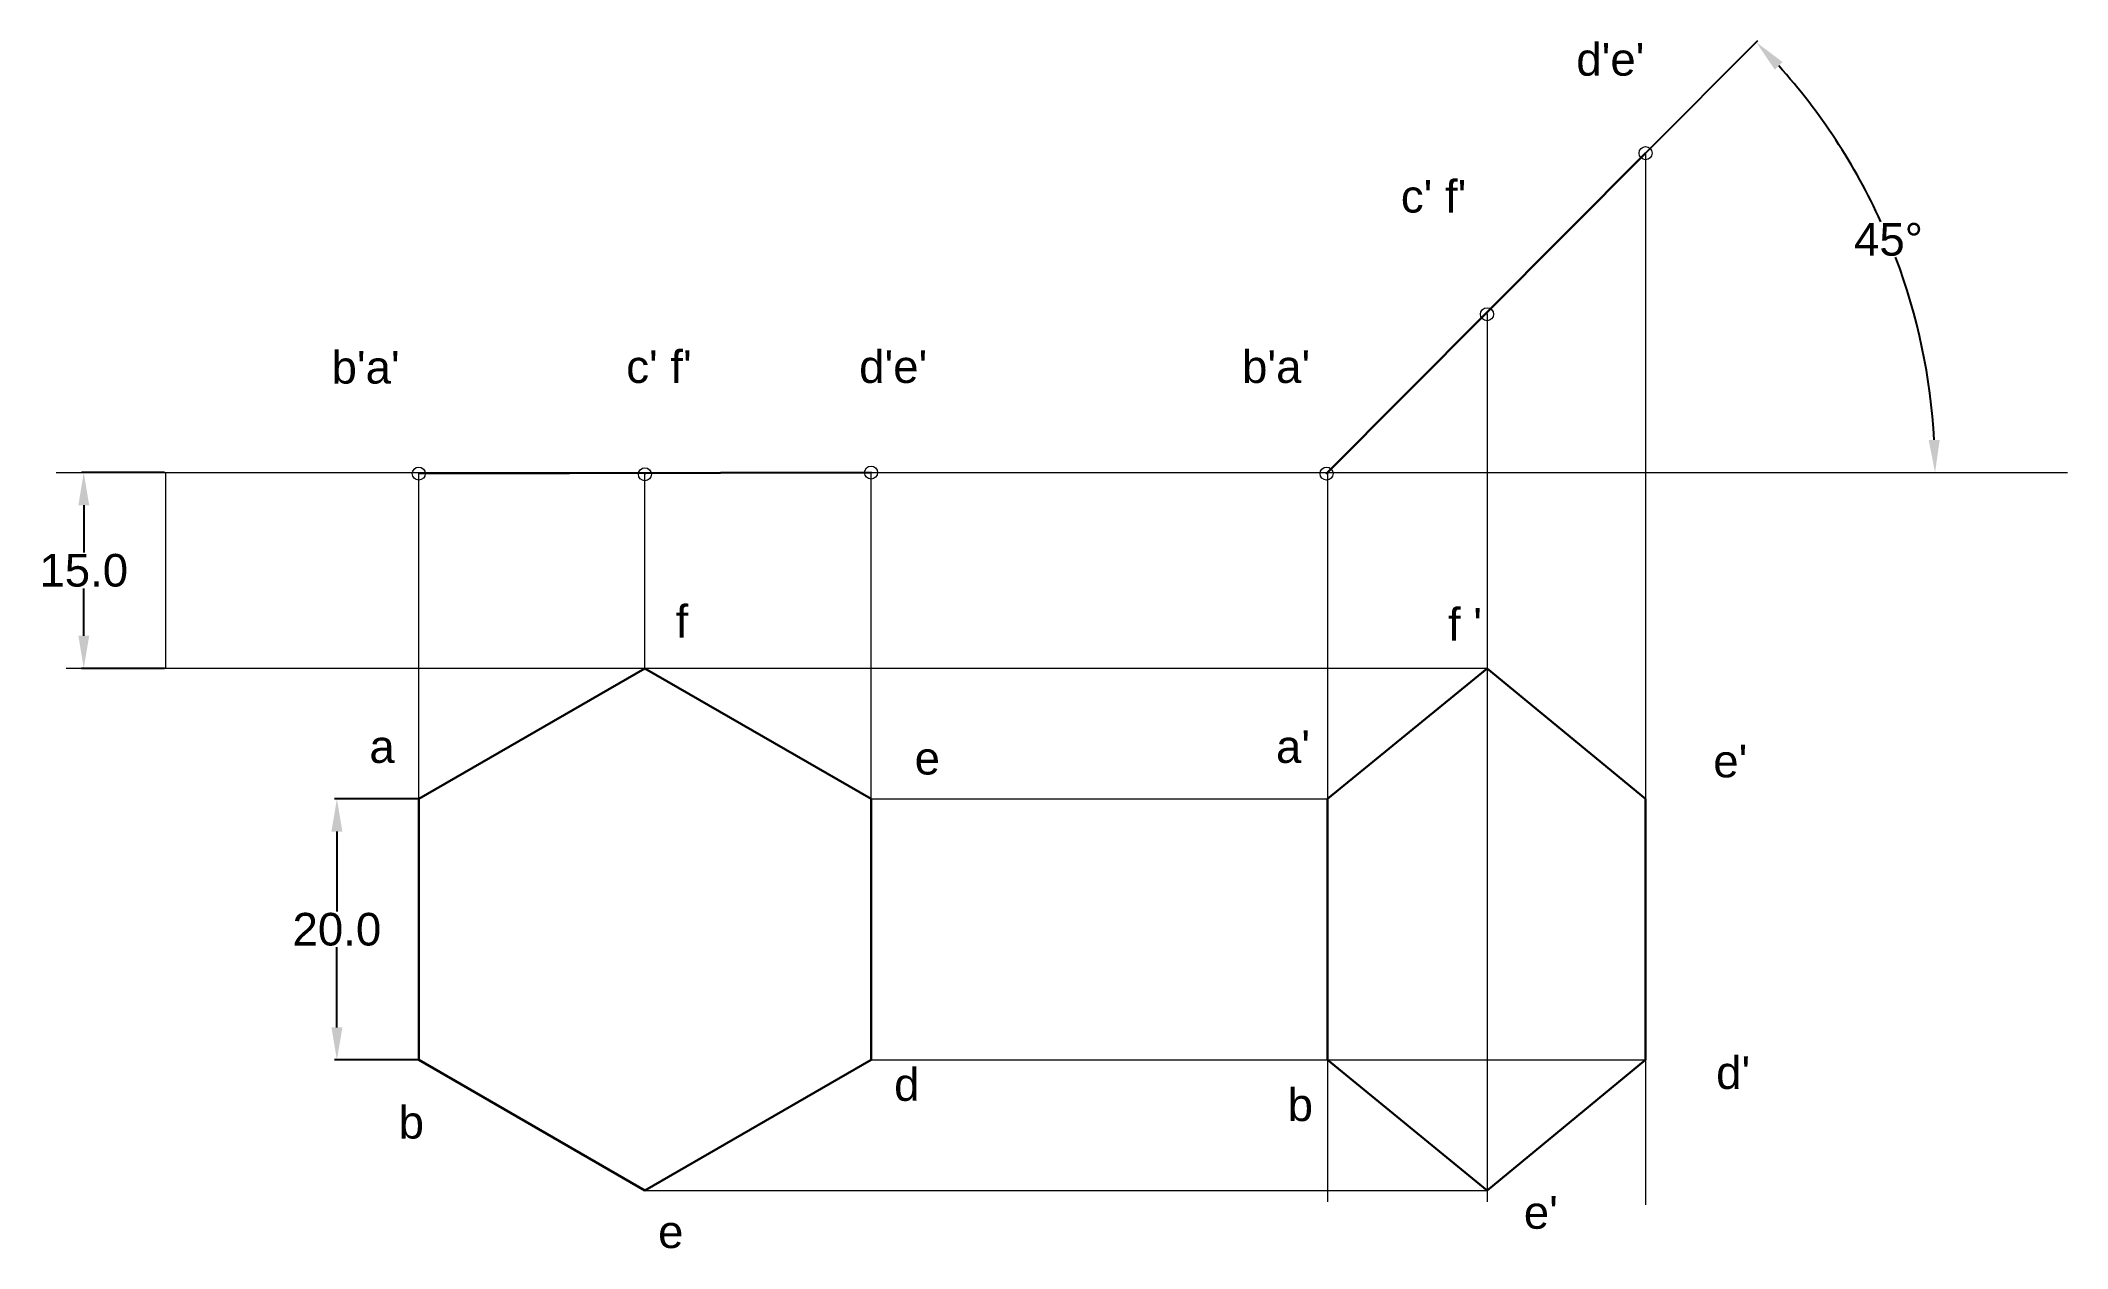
# Model space of a CAD drawing. Header units: millimetres. Extents: x -3 to 152, y -46 to 46.
import ezdxf

# ---------------------------------------------------------------- set-up
doc = ezdxf.new("R2010")
doc.units = ezdxf.units.MM
doc.header["$PDMODE"] = 32
doc.layers.add('thick continuous', color=7, linetype='Continuous', lineweight=30)
doc.styles.get("Standard").update_dxf_attribs({"font": 'arial.ttf'})
doc.dimstyles.get("Standard").update_dxf_attribs({"dimtxt": 2.5, "dimasz": 2.5, "dimexe": 0.18, "dimexo": 0.0625, "dimgap": 0.09, "dimtad": 0, "dimtih": 1, "dimtoh": 1, "dimdec": 1, "dimzin": 0, "dimdsep": 46, "dimtxsty": 'Standard', "dimcen": 0.09, "dimadec": 0, "dimazin": 0, "dimtfac": 1, "dimtdec": 1, "dimtofl": 0, "dimtmove": 0, "dimatfit": 3, "dimfxl": 1, "dimtolj": 1, "dimtzin": 0, "dimarcsym": 0})

# ---------------------------------------------------------------- blocks, each defined once
blk = doc.blocks.new('*D6')
at = {"layer": 'Defpoints', "color": 0, "lineweight": 5, "transparency": 16777216}
for p in [(25.68, -11.65), (19.41, -31.65), (25.68, -31.65)]:
    blk.add_point(p, dxfattribs=at)
at = {"layer": 'thick continuous', "color": 0, "lineweight": -2, "transparency": 16777216}
for p, q in [((25.62, -11.65), (19.23, -11.65)), ((19.41, -14.15), (19.41, -20.28)), ((19.41, -29.15), (19.41, -23.02)), ((25.62, -31.65), (19.23, -31.65))]:
    blk.add_line(p, q, dxfattribs=at)
at = {"layer": 'thick continuous', "color": 0, "lineweight": 5, "transparency": 16777216}
for points in [[(18.99, -14.15), (19.83, -14.15), (19.41, -11.65)], [(18.99, -29.15), (19.83, -29.15), (19.41, -31.65)]]:
    blk.add_solid(points, dxfattribs=at)
at = {"layer": 'thick continuous', "color": 0, "lineweight": 5, "transparency": 16777216, "insert": (19.41, -21.65), "char_height": 2.5, "attachment_point": 5}
blk.add_mtext('\\A1;20.0', dxfattribs=at)
blk = doc.blocks.new('*D8')
at = {"layer": 'Defpoints', "color": 0, "lineweight": 5, "transparency": 16777216}
for p in [(6.28, 13.35), (0.02, -1.65), (6.28, -1.65)]:
    blk.add_point(p, dxfattribs=at)
at = {"layer": 'thick continuous', "color": 0, "lineweight": -2, "transparency": 16777216}
for p, q in [((6.21, 13.35), (-0.16, 13.35)), ((0.02, 10.85), (0.02, 7.22)), ((0.02, 0.85), (0.02, 4.48)), ((6.21, -1.65), (-0.16, -1.65))]:
    blk.add_line(p, q, dxfattribs=at)
at = {"layer": 'thick continuous', "color": 0, "lineweight": 5, "transparency": 16777216}
for points in [[(-0.39, 10.85), (0.44, 10.85), (0.02, 13.35)], [(-0.39, 0.85), (0.44, 0.85), (0.02, -1.65)]]:
    blk.add_solid(points, dxfattribs=at)
at = {"layer": 'thick continuous', "color": 0, "lineweight": 5, "transparency": 16777216, "insert": (0.02, 5.85), "char_height": 2.5, "attachment_point": 5}
blk.add_mtext('\\A1;15.0', dxfattribs=at)
blk = doc.blocks.new('*D9')
at = {"layer": 'Defpoints', "color": 0, "lineweight": 5, "transparency": 16777216}
for p in [(119.65, 37.82), (140.22, 25.43), (-2.1, 13.35), (95.21, 13.27), (151.96, 13.35)]:
    blk.add_point(p, dxfattribs=at)
at = {"layer": 'thick continuous', "color": 0, "lineweight": -2, "transparency": 16777216}
blk.add_line((119.7, 37.87), (128.24, 46.45), dxfattribs=at)
for start, end in [(24.392, 42.0492), (3.0791, 20.7602)]:
    blk.add_arc((95.29, 13.35), 46.53, start, end, dxfattribs=at)
at = {"layer": 'thick continuous', "color": 0, "lineweight": 5, "transparency": 16777216}
for points in [[(129.54, 44.22), (130.14, 44.8), (128.12, 46.32)], [(142.17, 15.86), (141.33, 15.84), (141.82, 13.35)]]:
    blk.add_solid(points, dxfattribs=at)
at = {"layer": 'thick continuous', "color": 0, "lineweight": 5, "transparency": 16777216, "insert": (138.25, 31.2), "char_height": 2.5, "attachment_point": 5}
blk.add_mtext('\\A1;45°', dxfattribs=at)

msp = doc.modelspace()

# ---------------------------------------------------------------- linework, layer by layer
at = {"layer": 'thick continuous', "lineweight": 30}
for p, q in [((95.21, 13.27), (119.65, 37.82)), ((25.68, 13.27), (60.32, 13.35)), ((107.5, -1.65), (95.29, -11.65)), ((107.5, -1.65), (107.5, -1.65)), ((107.5, -1.65), (119.65, -11.65)), ((95.29, -11.65), (95.29, -31.65)), ((119.65, -11.65), (119.65, -31.65)), ((95.29, -31.65), (107.5, -41.65)), ((107.5, -41.65), (119.65, -31.65))]:
    msp.add_line(p, q, dxfattribs=at)
at = {"layer": 'thick continuous', "lineweight": 5}
for p, q in [((119.65, 37.82), (119.65, -42.75)), ((107.5, 25.48), (107.5, -42.53)), ((-2.1, 13.35), (151.96, 13.35)), ((6.28, 13.35), (6.28, -1.65)), ((25.68, -11.65), (25.68, 13.27)), ((43, -1.65), (43, 13.22)), ((60.32, -11.65), (60.32, 13.35)), ((95.29, 13.35), (95.29, -42.53)), ((107.5, -1.65), (-1.32, -1.65)), ((60.32, -11.65), (95.29, -11.65)), ((60.32, -31.65), (119.65, -31.65)), ((43, -41.65), (107.5, -41.65))]:
    msp.add_line(p, q, dxfattribs=at)
at = {"layer": 'thick continuous', "lineweight": 30}
msp.add_lwpolyline([(25.68, -11.65), (25.68, -31.65), (43, -41.65), (60.32, -31.65), (60.32, -11.65), (43, -1.65)], close=True, dxfattribs=at)
at = {"layer": 'thick continuous', "lineweight": 5}
for p in [(119.65, 37.82), (107.5, 25.48), (25.68, 13.27), (43, 13.22), (60.32, 13.35), (95.21, 13.27)]:
    msp.add_point(p, dxfattribs=at)

# ---------------------------------------------------------------- texts
at = {"layer": 'thick continuous', "lineweight": 5, "char_height": 2.5, "attachment_point": 1}
for s, insert in [("d'e'", (114.34, 46.26)), ("c' f'", (100.9, 35.77)), ("b'a'", (19, 22.67)), ("c' f'", (41.57, 22.72)), ("d'e'", (59.41, 22.72)), ("b'a'", (88.74, 22.72)), ('f', (45.35, 3.2)), ("f '", (104.51, 2.98)), ('a', (21.9, -6.39)), ("a'", (91.34, -6.39)), ("e'", (124.83, -7.5)), ('e', (63.66, -7.28)), ('d', (62.09, -32.28)), ("d'", (125.05, -31.37)), ('b', (92.23, -33.83)), ('b', (24.14, -35.17)), ("e'", (110.32, -42.08)), ('e', (44.01, -43.56))]:
    msp.add_mtext(s, dxfattribs=dict(at, insert=insert))

# ---------------------------------------------------------------- dimensions: what is measured, and where the dimension line sits
at = {"layer": 'thick continuous', "lineweight": 5}
dim = msp.add_angular_dim_2l(base=(140.22, 25.43), line1=((-2.1, 13.35), (151.96, 13.35)), line2=((95.21, 13.27), (119.65, 37.82)), dimstyle='Standard', dxfattribs=at)
dim.commit()
dim.dimension.update_dxf_attribs({"geometry": '*D9', "text_midpoint": (138.25, 31.2)})
for base, p1, p2, picture, middle in [((0.02, -1.65), (6.28, 13.35), (6.28, -1.65), '*D8', (0.02, 5.85)), ((19.41, -31.65), (25.68, -11.65), (25.68, -31.65), '*D6', (19.41, -21.65))]:
    dim = msp.add_linear_dim(base=base, p1=p1, p2=p2, angle=90, dimstyle='Standard', dxfattribs=at)
    dim.commit()
    dim.dimension.update_dxf_attribs({"geometry": picture, "text_midpoint": middle})

doc.saveas('drawing.dxf')
